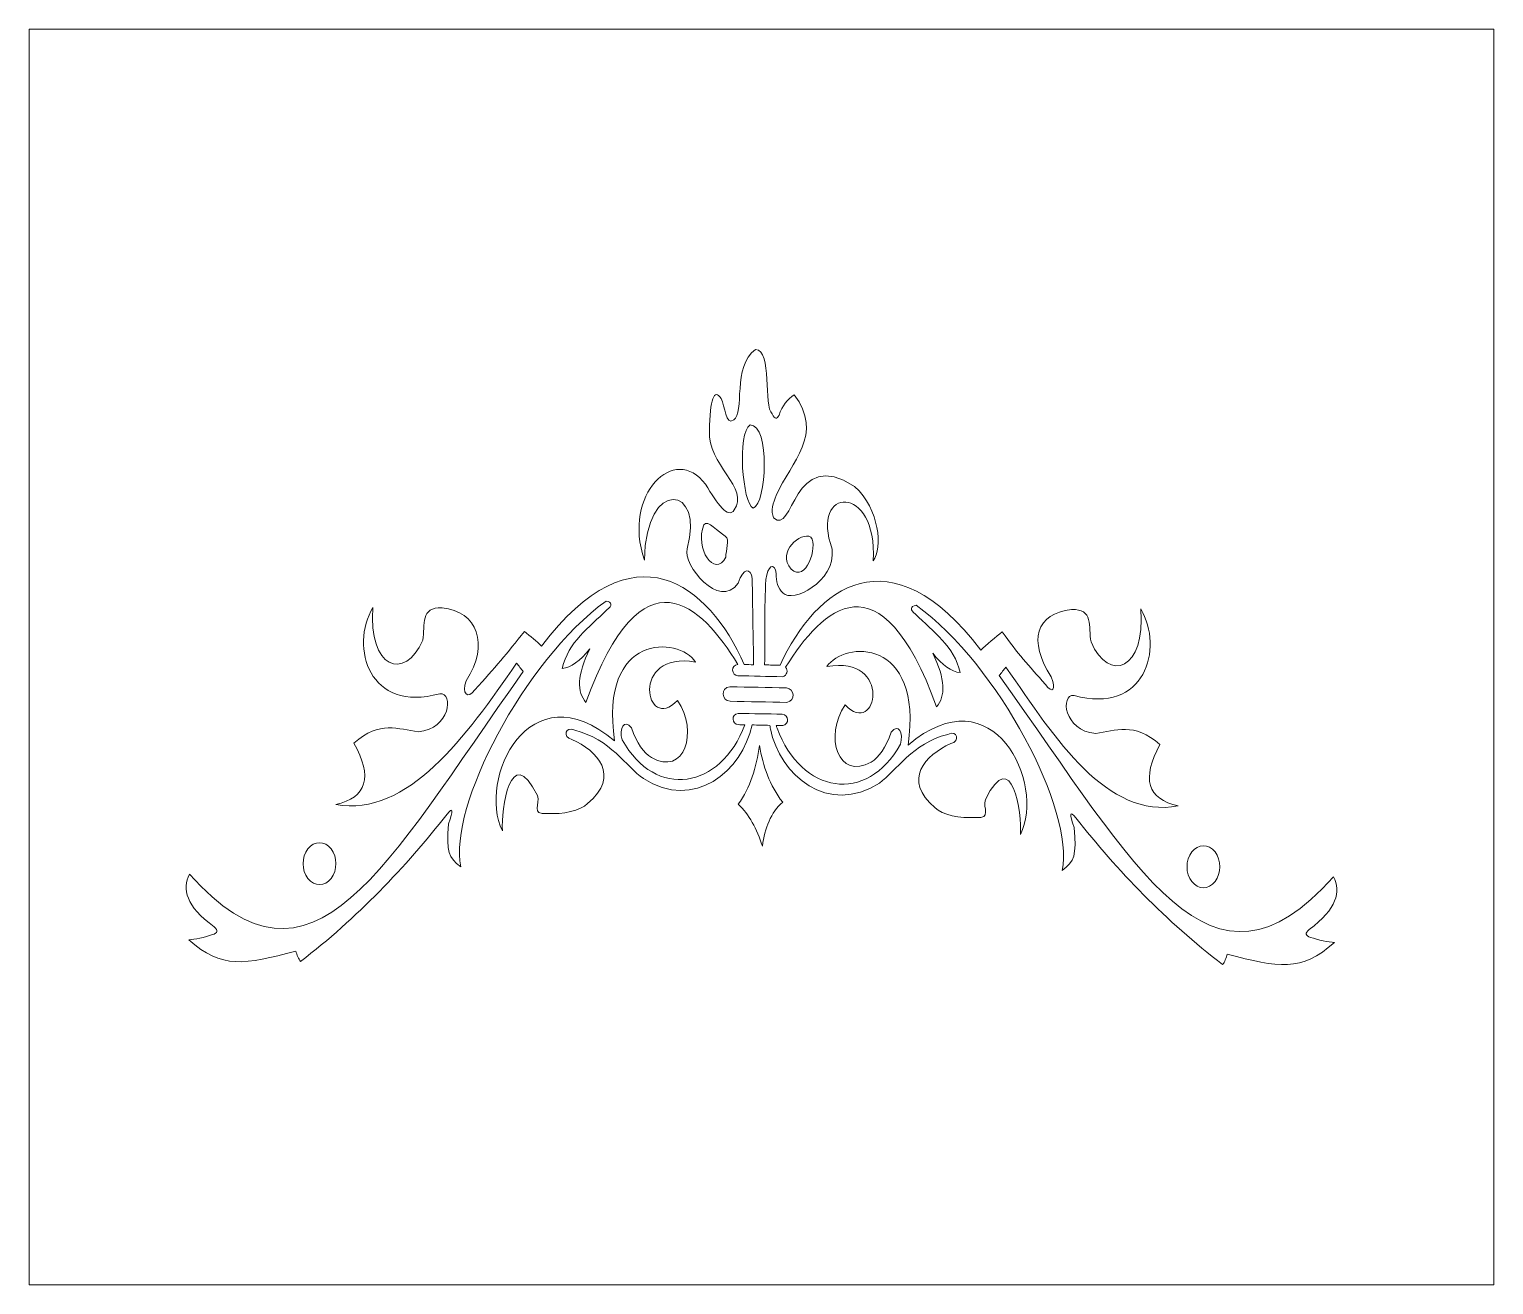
# Model space of a CAD drawing. Header units: centimetres. Extents: x -10.7 to 10.4, y -9 to 9.
import ezdxf

# ---------------------------------------------------------------- set-up
doc = ezdxf.new("R2010")
doc.units = ezdxf.units.CM
doc.header["$MEASUREMENT"] = 0
doc.layers.add('layer 1', color=7, linetype='Continuous')

msp = doc.modelspace()

# ---------------------------------------------------------------- linework, layer by layer
at = {"layer": 'layer 1', "color": 22, "lineweight": 9}
for points, knots in [([(-10.73634, 9.03621), (-10.73634, 9.03621), (10.35753, 9.03621), (10.35753, 9.03621), (10.35753, 9.03621), (10.35753, 9.03621), (10.35753, -9.04425), (10.35753, -9.04425), (10.35753, -9.04425), (10.35753, -9.04425), (-10.73634, -9.04425), (-10.73634, -9.04425), (-10.73634, -9.04425), (-10.73634, -9.04425), (-10.73634, 9.03621), (-10.73634, 9.03621)], [0, 0, 0, 0, 0.25, 0.25, 0.25, 0.25, 0.5, 0.5, 0.5, 0.5, 0.75, 0.75, 0.75, 0.75, 1, 1, 1, 1]), ([(-0.43708, -0.11303), (-0.95189, 1.04935), (-2.03488, 1.90225), (-3.35752, 0.1531), (-3.35752, 0.1531), (-3.35813, 0.1523), (-3.35868, 0.15153), (-3.35927, 0.15072), (-3.35927, 0.15072), (-3.42028, 0.22214), (-3.52689, 0.29761), (-3.60372, 0.36408), (-3.60372, 0.36408), (-3.85038, 0.0495), (-4.03216, -0.1577), (-4.31683, -0.4791), (-4.31683, -0.4791), (-4.41937, -0.61931), (-4.51634, -0.53363), (-4.44107, -0.34547), (-4.44107, -0.34547), (-4.10351, 0.17846), (-4.28009, 0.65376), (-4.78895, 0.70403), (-4.78895, 0.70403), (-5.1103, 0.72028), (-5.0295, 0.45925), (-5.06923, 0.23797), (-5.06923, 0.23797), (-5.32537, -0.36195), (-5.85956, -0.16283), (-5.78683, 0.70969), (-5.78683, 0.70969), (-6.12438, 0.13951), (-5.84102, -0.81897), (-4.82332, -0.53229), (-4.82332, -0.53229), (-4.62174, -0.51433), (-4.67013, -1.03916), (-5.13337, -1.08235), (-5.13337, -1.08235), (-5.42088, -1.04408), (-5.68727, -0.91351), (-6.05933, -1.24443), (-6.05933, -1.24443), (-5.78787, -1.7323), (-5.87515, -2.02753), (-6.32118, -2.13016), (-6.32118, -2.13016), (-5.28567, -2.31305), (-4.44047, -1.14708), (-3.71808, -0.09233), (-3.71808, -0.09233), (-3.68598, -0.13317), (-3.65391, -0.17404), (-3.62181, -0.2149), (-3.62181, -0.2149), (-5.62022, -3.02748), (-6.6512, -5.12102), (-8.42759, -3.13209), (-8.42759, -3.13209), (-8.5358, -3.3477), (-8.48263, -3.58989), (-8.07447, -3.89046), (-8.07447, -3.89046), (-8.01442, -3.94216), (-8.02171, -3.97966), (-8.09635, -4.00297), (-8.09635, -4.00297), (-8.20378, -4.0402), (-8.35748, -4.07557), (-8.43971, -4.07679), (-8.43971, -4.07679), (-7.96076, -4.50315), (-7.63495, -4.43522), (-6.89634, -4.23958), (-6.89634, -4.23958), (-6.87955, -4.29316), (-6.85855, -4.35207), (-6.82915, -4.38953), (-6.82915, -4.38953), (-6.01983, -3.76662), (-5.31271, -3.02768), (-4.71943, -2.26735), (-4.71943, -2.26735), (-4.63128, -2.15894), (-4.62388, -2.2058), (-4.69725, -2.40788), (-4.69725, -2.40788), (-4.72573, -2.8169), (-4.70111, -2.89185), (-4.5204, -3.02602), (-4.5204, -3.02602), (-4.70309, -2.1681), (-3.61778, -0.06555), (-2.42855, 0.80229), (-2.42855, 0.80229), (-2.33762, 0.78259), (-2.3339, 0.74043), (-2.4174, 0.67581), (-2.4174, 0.67581), (-2.67375, 0.4148), (-2.97282, 0.21442), (-3.05996, -0.16961), (-3.05996, -0.16961), (-2.93372, -0.15734), (-2.80176, -0.06338), (-2.66408, 0.1123), (-2.66408, 0.1123), (-2.84881, -0.26415), (-2.84723, -0.50794), (-2.71818, -0.66093), (-2.71818, -0.66093), (-1.90212, 1.59185), (-1.05574, 0.74596), (-0.52802, -0.11133), (-0.52802, -0.11133), (-0.52877, -0.11131), (-0.5295, -0.11128), (-0.53022, -0.11128), (-0.53022, -0.11128), (-0.64301, -0.12111), (-0.61889, -0.27208), (-0.53002, -0.27364), (-0.53002, -0.27364), (-0.31678, -0.27847), (-0.10352, -0.28327), (0.10972, -0.28809), (0.10972, -0.28809), (0.18426, -0.27048), (0.19547, -0.1953), (0.15862, -0.1524), (0.15862, -0.1524), (0.68536, 0.69714), (1.52035, 1.50424), (2.33297, -0.72114), (2.33297, -0.72114), (2.46167, -0.56762), (2.46267, -0.32385), (2.27703, 0.05188), (2.27703, 0.05188), (2.41512, -0.12325), (2.5473, -0.21672), (2.67358, -0.22847), (2.67358, -0.22847), (2.58551, 0.15522), (2.28598, 0.35443), (2.02898, 0.61441), (2.02898, 0.61441), (1.94533, 0.6787), (1.94894, 0.72089), (2.03983, 0.74096), (2.03983, 0.74096), (3.23113, -0.12221), (4.32151, -2.22049), (4.14088, -3.07915), (4.14088, -3.07915), (4.32128, -2.94426), (4.3457, -2.8692), (4.31626, -2.46028), (4.31626, -2.46028), (4.24239, -2.2585), (4.24967, -2.21161), (4.33808, -2.31968), (4.33808, -2.31968), (4.9332, -3.07767), (5.64209, -3.81383), (6.45291, -4.43355), (6.45291, -4.43355), (6.48221, -4.39604), (6.50308, -4.33699), (6.51976, -4.28335), (6.51976, -4.28335), (7.25881, -4.4761), (7.5848, -4.54276), (8.06271, -4.11452), (8.06271, -4.11452), (7.98048, -4.11362), (7.82667, -4.07881), (7.71916, -4.04204), (7.71916, -4.04204), (7.64448, -4.01901), (7.63709, -3.98156), (7.69702, -3.92962), (7.69702, -3.92962), (8.10445, -3.62742), (8.15703, -3.38505), (8.04831, -3.16985), (8.04831, -3.16985), (6.27671, -5.16575), (5.2407, -3.07628), (3.23553, -0.27155), (3.23553, -0.27155), (3.26752, -0.23057), (3.29952, -0.1896), (3.33151, -0.14859), (3.33151, -0.14859), (4.05643, -1.20051), (4.77947, -2.33679), (5.81455, -2.14985), (5.81455, -2.14985), (5.36827, -2.04897), (5.28027, -1.75407), (5.55057, -1.26516), (5.55057, -1.26516), (5.17771, -0.93569), (4.91164, -1.0673), (4.62422, -1.1067), (4.62422, -1.1067), (4.16089, -1.06536), (4.11121, -0.54069), (4.31284, -0.55788), (4.31284, -0.55788), (5.33122, -0.84053), (5.61225, 0.119), (5.27335, 0.6879), (5.27335, 0.6879), (5.34817, -0.18436), (4.81445, -0.38556), (4.55688, 0.21335), (4.55688, 0.21335), (4.51662, 0.43446), (4.5968, 0.69584), (4.27551, 0.67831), (4.27551, 0.67831), (3.76675, 0.62605), (3.64507, 0.23118), (3.98387, -0.29144), (3.98387, -0.29144), (4.05961, -0.47928), (4.00323, -0.53824), (3.90035, -0.39845), (3.90035, -0.39845), (3.65714, -0.12875), (3.49915, 0.04441), (3.27867, 0.35812), (3.27867, 0.35812), (3.20202, 0.29132), (3.03296, 0.16469), (2.97213, 0.09303), (2.97213, 0.09303), (2.97153, 0.09381), (2.97097, 0.09462), (2.97037, 0.09542), (2.97037, 0.09542), (1.66622, 1.80947), (0.5997, 1.01078), (0.07743, -0.12266), (0.07743, -0.12266), (-0.01289, -0.12096), (-0.054, -0.11927), (-0.14432, -0.1176), (-0.14432, -0.1176), (-0.13986, 0.29292), (-0.14883, 0.70344), (-0.12648, 1.11391), (-0.12648, 1.11391), (-0.10301, 1.31094), (-0.00283, 1.3686), (0.02346, 1.19806), (0.02346, 1.19806), (0.02295, 1.08284), (0.04153, 0.98905), (0.12229, 0.91677), (0.12229, 0.91677), (0.2509, 0.76931), (0.87632, 1.07486), (0.82961, 1.547), (0.82961, 1.547), (0.49702, 2.45551), (1.48381, 2.51049), (1.42068, 1.38048), (1.42068, 1.38048), (1.55554, 1.57213), (1.51372, 2.11872), (1.15209, 2.45197), (1.15209, 2.45197), (0.25043, 3.04563), (0.27412, 1.72324), (-0.01502, 2.0005), (-0.01502, 2.0005), (-0.05882, 2.10398), (-0.02397, 2.21355), (0.02211, 2.32398), (0.02211, 2.32398), (0.24609, 2.81242), (0.7092, 3.20311), (0.28296, 3.7738), (0.28296, 3.7738), (0.18489, 3.70734), (0.10825, 3.61356), (0.06294, 3.47993), (0.06294, 3.47993), (0.02952, 3.42277), (0.00659, 3.41105), (-0.03557, 3.49768), (-0.03557, 3.49768), (-0.16283, 3.59999), (-0.03018, 4.41932), (-0.27584, 4.4255), (-0.27584, 4.4255), (-0.61338, 4.18334), (-0.42888, 3.50825), (-0.58882, 3.41277), (-0.58882, 3.41277), (-0.71286, 3.31753), (-0.71098, 3.61616), (-0.77206, 3.71784), (-0.77206, 3.71784), (-0.86828, 3.87523), (-0.93354, 3.70888), (-0.94032, 3.25037), (-0.94032, 3.25037), (-0.97575, 2.78271), (-0.35196, 2.41724), (-0.58255, 2.11317), (-0.58255, 2.11317), (-0.66848, 1.982), (-0.82477, 2.19693), (-0.99567, 2.48369), (-0.99567, 2.48369), (-1.43451, 3.07737), (-2.20096, 2.34526), (-1.87595, 1.39197), (-1.87595, 1.39197), (-1.85956, 2.60172), (-0.99433, 2.45738), (-1.26185, 1.55488), (-1.26185, 1.55488), (-1.32056, 1.32238), (-0.80186, 0.66921), (-0.52501, 1.05923), (-0.52501, 1.05923), (-0.44722, 1.28703), (-0.34574, 1.28225), (-0.32346, 1.12551), (-0.32346, 1.12551), (-0.31671, 0.71183), (-0.30999, 0.29813), (-0.30324, -0.11553), (-0.30324, -0.11553), (-0.34786, -0.1147), (-0.39246, -0.11387), (-0.43708, -0.11303), (-0.43708, -0.11303), (-0.43708, -0.11303), (-0.43708, -0.11303), (-0.43708, -0.11303)], [0, 0, 0, 0, 0.01149425, 0.01149425, 0.01149425, 0.01149425, 0.02298851, 0.02298851, 0.02298851, 0.02298851, 0.03448276, 0.03448276, 0.03448276, 0.03448276, 0.04597701, 0.04597701, 0.04597701, 0.04597701, 0.05747126, 0.05747126, 0.05747126, 0.05747126, 0.06896552, 0.06896552, 0.06896552, 0.06896552, 0.08045977, 0.08045977, 0.08045977, 0.08045977, 0.09195402, 0.09195402, 0.09195402, 0.09195402, 0.10344828, 0.10344828, 0.10344828, 0.10344828, 0.11494253, 0.11494253, 0.11494253, 0.11494253, 0.12643678, 0.12643678, 0.12643678, 0.12643678, 0.13793103, 0.13793103, 0.13793103, 0.13793103, 0.14942529, 0.14942529, 0.14942529, 0.14942529, 0.16091954, 0.16091954, 0.16091954, 0.16091954, 0.17241379, 0.17241379, 0.17241379, 0.17241379, 0.18390805, 0.18390805, 0.18390805, 0.18390805, 0.1954023, 0.1954023, 0.1954023, 0.1954023, 0.20689655, 0.20689655, 0.20689655, 0.20689655, 0.2183908, 0.2183908, 0.2183908, 0.2183908, 0.22988506, 0.22988506, 0.22988506, 0.22988506, 0.24137931, 0.24137931, 0.24137931, 0.24137931, 0.25287356, 0.25287356, 0.25287356, 0.25287356, 0.26436782, 0.26436782, 0.26436782, 0.26436782, 0.27586207, 0.27586207, 0.27586207, 0.27586207, 0.28735632, 0.28735632, 0.28735632, 0.28735632, 0.29885057, 0.29885057, 0.29885057, 0.29885057, 0.31034483, 0.31034483, 0.31034483, 0.31034483, 0.32183908, 0.32183908, 0.32183908, 0.32183908, 0.33333333, 0.33333333, 0.33333333, 0.33333333, 0.34482759, 0.34482759, 0.34482759, 0.34482759, 0.35632184, 0.35632184, 0.35632184, 0.35632184, 0.36781609, 0.36781609, 0.36781609, 0.36781609, 0.37931034, 0.37931034, 0.37931034, 0.37931034, 0.3908046, 0.3908046, 0.3908046, 0.3908046, 0.40229885, 0.40229885, 0.40229885, 0.40229885, 0.4137931, 0.4137931, 0.4137931, 0.4137931, 0.42528736, 0.42528736, 0.42528736, 0.42528736, 0.43678161, 0.43678161, 0.43678161, 0.43678161, 0.44827586, 0.44827586, 0.44827586, 0.44827586, 0.45977011, 0.45977011, 0.45977011, 0.45977011, 0.47126437, 0.47126437, 0.47126437, 0.47126437, 0.48275862, 0.48275862, 0.48275862, 0.48275862, 0.49425287, 0.49425287, 0.49425287, 0.49425287, 0.50574713, 0.50574713, 0.50574713, 0.50574713, 0.51724138, 0.51724138, 0.51724138, 0.51724138, 0.52873563, 0.52873563, 0.52873563, 0.52873563, 0.54022989, 0.54022989, 0.54022989, 0.54022989, 0.55172414, 0.55172414, 0.55172414, 0.55172414, 0.56321839, 0.56321839, 0.56321839, 0.56321839, 0.57471264, 0.57471264, 0.57471264, 0.57471264, 0.5862069, 0.5862069, 0.5862069, 0.5862069, 0.59770115, 0.59770115, 0.59770115, 0.59770115, 0.6091954, 0.6091954, 0.6091954, 0.6091954, 0.62068966, 0.62068966, 0.62068966, 0.62068966, 0.63218391, 0.63218391, 0.63218391, 0.63218391, 0.64367816, 0.64367816, 0.64367816, 0.64367816, 0.65517241, 0.65517241, 0.65517241, 0.65517241, 0.66666667, 0.66666667, 0.66666667, 0.66666667, 0.67816092, 0.67816092, 0.67816092, 0.67816092, 0.68965517, 0.68965517, 0.68965517, 0.68965517, 0.70114943, 0.70114943, 0.70114943, 0.70114943, 0.71264368, 0.71264368, 0.71264368, 0.71264368, 0.72413793, 0.72413793, 0.72413793, 0.72413793, 0.73563218, 0.73563218, 0.73563218, 0.73563218, 0.74712644, 0.74712644, 0.74712644, 0.74712644, 0.75862069, 0.75862069, 0.75862069, 0.75862069, 0.77011494, 0.77011494, 0.77011494, 0.77011494, 0.7816092, 0.7816092, 0.7816092, 0.7816092, 0.79310345, 0.79310345, 0.79310345, 0.79310345, 0.8045977, 0.8045977, 0.8045977, 0.8045977, 0.81609195, 0.81609195, 0.81609195, 0.81609195, 0.82758621, 0.82758621, 0.82758621, 0.82758621, 0.83908046, 0.83908046, 0.83908046, 0.83908046, 0.85057471, 0.85057471, 0.85057471, 0.85057471, 0.86206897, 0.86206897, 0.86206897, 0.86206897, 0.87356322, 0.87356322, 0.87356322, 0.87356322, 0.88505747, 0.88505747, 0.88505747, 0.88505747, 0.89655172, 0.89655172, 0.89655172, 0.89655172, 0.90804598, 0.90804598, 0.90804598, 0.90804598, 0.91954023, 0.91954023, 0.91954023, 0.91954023, 0.93103448, 0.93103448, 0.93103448, 0.93103448, 0.94252874, 0.94252874, 0.94252874, 0.94252874, 0.95402299, 0.95402299, 0.95402299, 0.95402299, 0.96551724, 0.96551724, 0.96551724, 0.96551724, 0.97701149, 0.97701149, 0.97701149, 0.97701149, 0.98850575, 0.98850575, 0.98850575, 0.98850575, 1, 1, 1, 1]), ([(-0.35229, 3.33987), (-0.06477, 3.33662), (-0.11163, 2.20737), (-0.31009, 2.1387), (-0.31009, 2.1387), (-0.462, 2.20624), (-0.54612, 3.2231), (-0.35229, 3.33987)], [0, 0, 0, 0, 0.5, 0.5, 0.5, 0.5, 1, 1, 1, 1]), ([(-1.02022, 1.90166), (-0.96605, 1.97876), (-0.8139, 1.79274), (-0.71077, 1.73827), (-0.71077, 1.73827), (-0.64318, 1.68298), (-0.70569, 1.53503), (-0.70316, 1.43341), (-0.70316, 1.43341), (-0.86118, 1.12765), (-1.15799, 1.55397), (-1.02022, 1.90166)], [0, 0, 0, 0, 0.33333333, 0.33333333, 0.33333333, 0.33333333, 0.66666667, 0.66666667, 0.66666667, 0.66666667, 1, 1, 1, 1]), ([(0.52178, 1.72396), (0.38411, 1.8032), (0.01616, 1.51614), (0.2387, 1.26121), (0.2387, 1.26121), (0.44825, 1.05714), (0.62777, 1.58466), (0.52178, 1.72396)], [0, 0, 0, 0, 0.5, 0.5, 0.5, 0.5, 1, 1, 1, 1]), ([(-0.52323, -0.8157), (-0.63602, -0.82554), (-0.6119, -0.97649), (-0.52303, -0.97806), (-0.52303, -0.97806), (-0.49115, -0.97877), (-0.45925, -0.97951), (-0.42739, -0.98021), (-0.42739, -0.98021), (-0.77575, -1.907), (-1.71506, -2.06595), (-2.19572, -1.19733), (-2.19572, -1.19733), (-2.24565, -1.03524), (-2.16546, -0.88674), (-2.06212, -1.02617), (-2.06212, -1.02617), (-1.98693, -1.24642), (-1.88036, -1.38409), (-1.77577, -1.45282), (-1.77577, -1.45282), (-1.29543, -1.72352), (-1.09466, -1.0815), (-1.39966, -0.62873), (-1.39966, -0.62873), (-1.86224, -1.11927), (-2.09388, 0.09426), (-1.13879, -0.07673), (-1.13879, -0.07673), (-1.38024, 0.2947), (-2.53239, 0.34838), (-2.30518, -1.21308), (-2.30518, -1.21308), (-3.53762, -0.16647), (-4.2868, -1.77464), (-3.92145, -2.50568), (-3.92145, -2.50568), (-3.94292, -2.20658), (-3.80815, -1.20848), (-3.41725, -1.9998), (-3.41725, -1.9998), (-3.37206, -2.1176), (-3.51892, -2.28323), (-3.27706, -2.25585), (-3.27706, -2.25585), (-3.05107, -2.27482), (-2.79691, -2.21731), (-2.69335, -2.1149), (-2.69335, -2.1149), (-2.21552, -1.71302), (-2.55461, -1.35513), (-2.91949, -1.19099), (-2.91949, -1.19099), (-3.05763, -1.16079), (-3.02278, -0.99106), (-2.87709, -1.05885), (-2.87709, -1.05885), (-2.36729, -1.18636), (-2.13596, -1.58151), (-1.89096, -1.75602), (-1.89096, -1.75602), (-1.16102, -2.22444), (-0.46718, -1.65019), (-0.32624, -0.9825), (-0.32624, -0.9825), (-0.24032, -0.98445), (-0.1544, -0.98639), (-0.06848, -0.98832), (-0.06848, -0.98832), (-0.06683, -1.00648), (-0.06266, -1.02596), (-0.06124, -1.03785), (-0.06124, -1.03785), (0.07438, -1.71104), (0.77439, -2.29409), (1.5084, -1.81943), (1.5084, -1.81943), (1.753, -1.64398), (1.98336, -1.24794), (2.49285, -1.11842), (2.49285, -1.11842), (2.63837, -1.05007), (2.67364, -1.21966), (2.53558, -1.2504), (2.53558, -1.2504), (2.17109, -1.41597), (1.83287, -1.77518), (2.31167, -2.17518), (2.31167, -2.17518), (2.41546, -2.27719), (2.66977, -2.3337), (2.8957, -2.31386), (2.8957, -2.31386), (3.13763, -2.34026), (2.99038, -2.17524), (3.03528, -2.05724), (3.03528, -2.05724), (3.42428, -1.26441), (3.56145, -2.26195), (3.54069, -2.56114), (3.54069, -2.56114), (3.90427, -1.82867), (3.15122, -0.22346), (1.92131, -1.27491), (1.92131, -1.27491), (2.14477, 0.28745), (0.99276, 0.22928), (0.7522, -0.14312), (0.7522, -0.14312), (1.70686, 0.03161), (1.47814, -1.18282), (1.01439, -0.69411), (1.01439, -0.69411), (0.71049, -1.14808), (0.91281, -1.78932), (1.39246, -1.51674), (1.39246, -1.51674), (1.49692, -1.44756), (1.60315, -1.3095), (1.67781, -1.08895), (1.67781, -1.08895), (1.78081, -0.9491), (1.86136, -1.09727), (1.81183, -1.25957), (1.81183, -1.25957), (1.32991, -2.13614), (0.3803, -1.97273), (0.03559, -1.03006), (0.03559, -1.03006), (0.03062, -1.01443), (0.02606, -1.00135), (0.02179, -0.99037), (0.02179, -0.99037), (0.05343, -0.99106), (0.08509, -0.9918), (0.11673, -0.99251), (0.11673, -0.99251), (0.21717, -0.96875), (0.20267, -0.84048), (0.11039, -0.82757), (0.11039, -0.82757), (-0.10084, -0.82361), (-0.31203, -0.81964), (-0.52323, -0.8157)], [0, 0, 0, 0, 0.02777778, 0.02777778, 0.02777778, 0.02777778, 0.05555556, 0.05555556, 0.05555556, 0.05555556, 0.08333333, 0.08333333, 0.08333333, 0.08333333, 0.11111111, 0.11111111, 0.11111111, 0.11111111, 0.13888889, 0.13888889, 0.13888889, 0.13888889, 0.16666667, 0.16666667, 0.16666667, 0.16666667, 0.19444444, 0.19444444, 0.19444444, 0.19444444, 0.22222222, 0.22222222, 0.22222222, 0.22222222, 0.25, 0.25, 0.25, 0.25, 0.27777778, 0.27777778, 0.27777778, 0.27777778, 0.30555556, 0.30555556, 0.30555556, 0.30555556, 0.33333333, 0.33333333, 0.33333333, 0.33333333, 0.36111111, 0.36111111, 0.36111111, 0.36111111, 0.38888889, 0.38888889, 0.38888889, 0.38888889, 0.41666667, 0.41666667, 0.41666667, 0.41666667, 0.44444444, 0.44444444, 0.44444444, 0.44444444, 0.47222222, 0.47222222, 0.47222222, 0.47222222, 0.5, 0.5, 0.5, 0.5, 0.52777778, 0.52777778, 0.52777778, 0.52777778, 0.55555556, 0.55555556, 0.55555556, 0.55555556, 0.58333333, 0.58333333, 0.58333333, 0.58333333, 0.61111111, 0.61111111, 0.61111111, 0.61111111, 0.63888889, 0.63888889, 0.63888889, 0.63888889, 0.66666667, 0.66666667, 0.66666667, 0.66666667, 0.69444444, 0.69444444, 0.69444444, 0.69444444, 0.72222222, 0.72222222, 0.72222222, 0.72222222, 0.75, 0.75, 0.75, 0.75, 0.77777778, 0.77777778, 0.77777778, 0.77777778, 0.80555556, 0.80555556, 0.80555556, 0.80555556, 0.83333333, 0.83333333, 0.83333333, 0.83333333, 0.86111111, 0.86111111, 0.86111111, 0.86111111, 0.88888889, 0.88888889, 0.88888889, 0.88888889, 0.91666667, 0.91666667, 0.91666667, 0.91666667, 0.94444444, 0.94444444, 0.94444444, 0.94444444, 0.97222222, 0.97222222, 0.97222222, 0.97222222, 1, 1, 1, 1]), ([(-0.64316, -0.43242), (-0.78772, -0.44502), (-0.75681, -0.63848), (-0.64291, -0.6405), (-0.64291, -0.6405), (-0.36959, -0.64666), (-0.09629, -0.65285), (0.17703, -0.65903), (0.17703, -0.65903), (0.30576, -0.62856), (0.28715, -0.46414), (0.16889, -0.44761), (0.16889, -0.44761), (-0.10179, -0.44253), (-0.37248, -0.43747), (-0.64316, -0.43242)], [0, 0, 0, 0, 0.25, 0.25, 0.25, 0.25, 0.5, 0.5, 0.5, 0.5, 0.75, 0.75, 0.75, 0.75, 1, 1, 1, 1]), ([(-0.22043, -1.27678), (-0.26334, -1.59547), (-0.34815, -1.88797), (-0.52523, -2.1229), (-0.52523, -2.1229), (-0.36692, -2.27092), (-0.25699, -2.47988), (-0.17675, -2.72614), (-0.17675, -2.72614), (-0.13799, -2.46697), (-0.05726, -2.24276), (0.11575, -2.09542), (0.11575, -2.09542), (-0.07171, -1.85418), (-0.16701, -1.57427), (-0.22043, -1.27678)], [0, 0, 0, 0, 0.25, 0.25, 0.25, 0.25, 0.5, 0.5, 0.5, 0.5, 0.75, 0.75, 0.75, 0.75, 1, 1, 1, 1]), ([(-6.38877, -2.76602), (-6.29646, -2.88356), (-6.29622, -3.07557), (-6.38826, -3.19349), (-6.38826, -3.19349), (-6.48029, -3.3114), (-6.63066, -3.3117), (-6.72297, -3.19414), (-6.72297, -3.19414), (-6.81529, -3.0766), (-6.81553, -2.88457), (-6.72349, -2.76667), (-6.72349, -2.76667), (-6.63146, -2.64877), (-6.4811, -2.64848), (-6.38877, -2.76602)], [0, 0, 0, 0, 0.25, 0.25, 0.25, 0.25, 0.5, 0.5, 0.5, 0.5, 0.75, 0.75, 0.75, 0.75, 1, 1, 1, 1]), ([(6.00864, -2.81178), (5.91659, -2.92969), (5.91682, -3.12172), (6.00915, -3.23926), (6.00915, -3.23926), (6.10147, -3.3568), (6.25182, -3.3565), (6.34385, -3.23861), (6.34385, -3.23861), (6.4359, -3.12072), (6.43565, -2.92866), (6.34334, -2.81112), (6.34334, -2.81112), (6.25102, -2.69358), (6.10067, -2.69387), (6.00864, -2.81178)], [0, 0, 0, 0, 0.25, 0.25, 0.25, 0.25, 0.5, 0.5, 0.5, 0.5, 0.75, 0.75, 0.75, 0.75, 1, 1, 1, 1])]:
    msp.add_open_spline(points, degree=3, knots=knots, dxfattribs=at)

doc.saveas('drawing.dxf')
